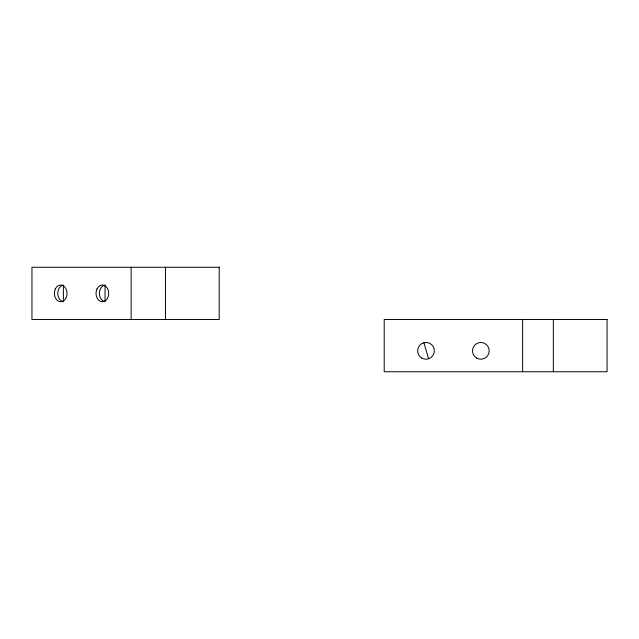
<?xml version="1.0" encoding="UTF-8"?>
<svg xmlns="http://www.w3.org/2000/svg" width="639" height="639" viewBox="0 0 639 639"><rect width="100%" height="100%" fill="white"/><g stroke="black" fill="none" stroke-linecap="round" stroke-linejoin="round"><path stroke-width="0.96" d="M423.913 342.744L428.577 358.791M553.342 319.5L553.342 371.738M522.63 319.5L522.63 371.738M165.493 267.262L165.493 319.5M131.139 267.262L131.139 319.5M105.052 285.002L105.052 301.752M63.397 285.002L63.397 301.752M104.397 301.544A8.355 6.35 90 0 1 99.42 293.253A8.355 6.35 90 0 1 104.596 285.17M63.133 301.64A8.355 6.35 -90 0 1 57.766 293.509A8.355 6.35 -90 0 1 62.934 285.17M219.201 267.262L31.95 267.262L31.95 319.5L219.201 319.5L219.201 267.262M607.05 319.5L384.207 319.5L384.207 371.738L607.05 371.738L607.05 319.5M421.812 358.08A8.355 8.355 0 0 0 434.352 350.843A8.355 8.355 0 0 0 421.812 343.606A8.355 8.355 0 0 0 421.812 358.08M476.662 358.08A8.355 8.355 0 0 0 489.202 350.843A8.355 8.355 0 0 0 476.662 343.606A8.355 8.355 0 0 0 476.662 358.08M55.321 288.98A8.355 6.35 90 0 0 60.513 301.736A8.355 6.35 90 0 0 66.304 289.427A8.355 6.35 90 0 0 55.321 288.98M96.976 288.98A8.355 6.35 90 0 0 102.176 301.736A8.355 6.35 90 0 0 107.967 289.427A8.355 6.35 90 0 0 96.976 288.98"/></g></svg>
